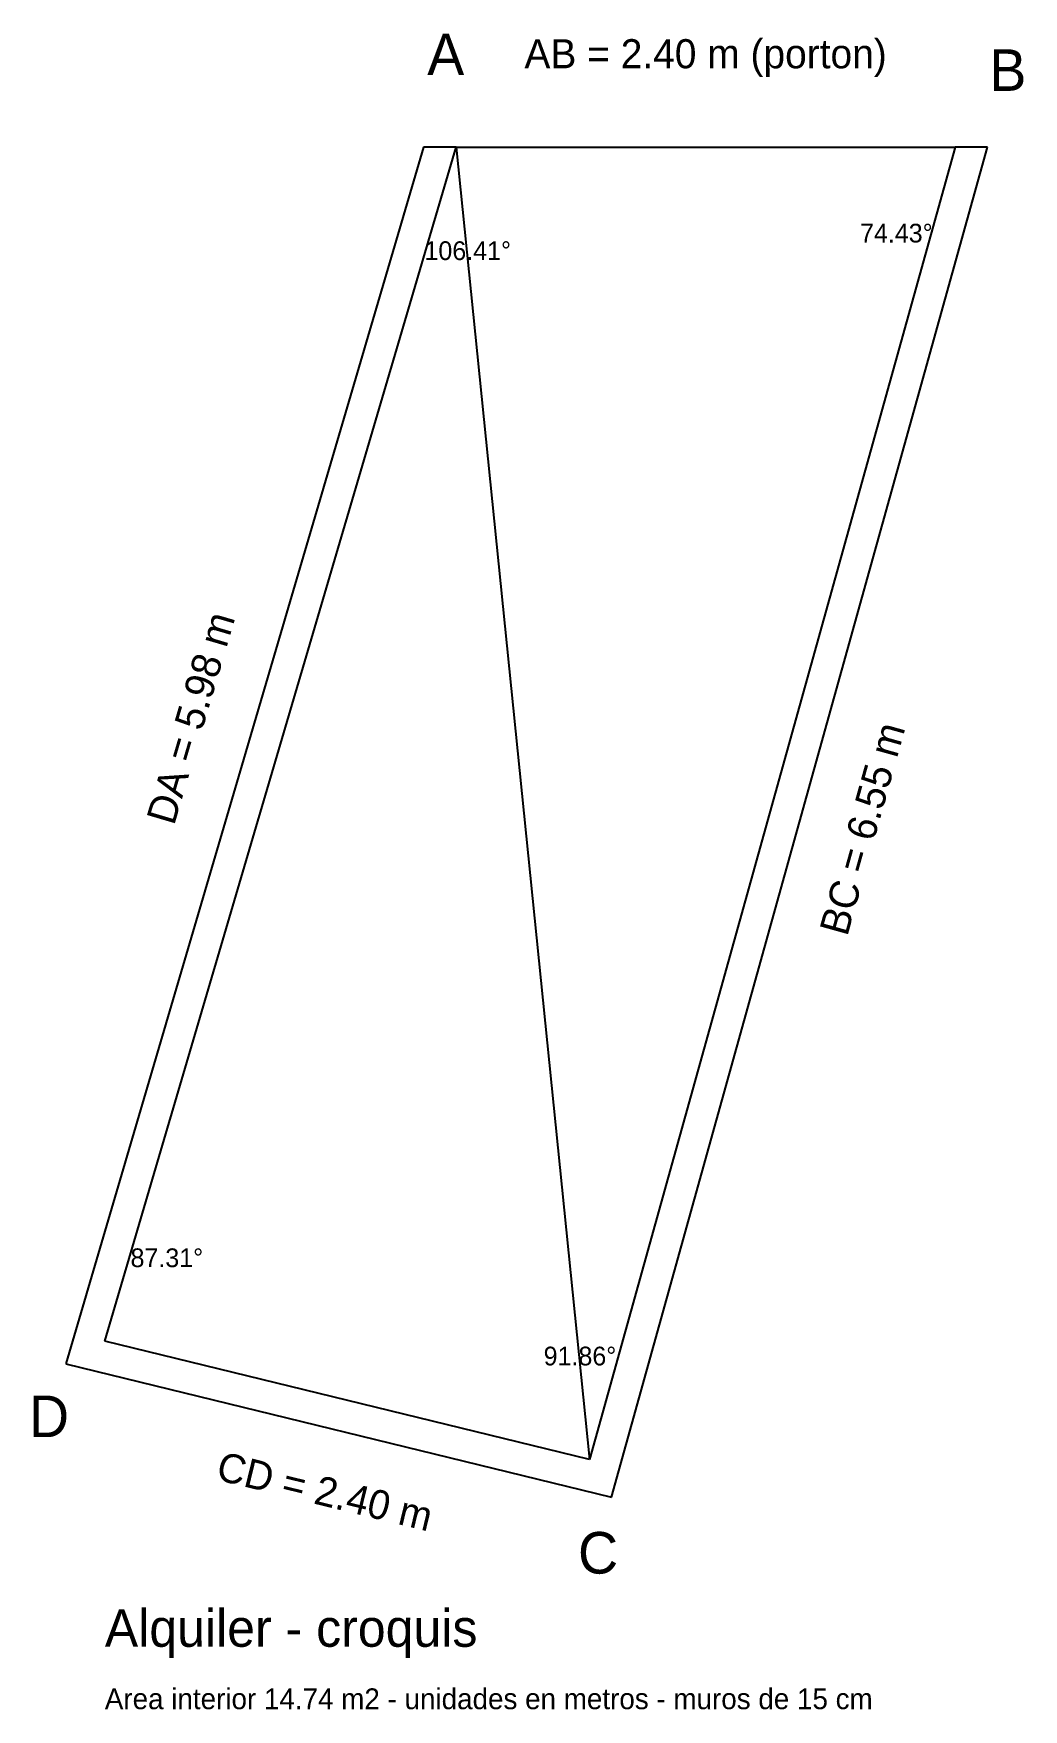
# Model space of a CAD drawing. Extents: x -2.03 to 2.73, y -7.51 to 0.55.
import ezdxf
from ezdxf.enums import TextEntityAlignment as Align

# ---------------------------------------------------------------- set-up
doc = ezdxf.new("R2010")
doc.units = 0
for name, color, linetype in [('COTAS', 5, 'CONTINUOUS'), ('DIAGONAL', 9, 'CONTINUOUS'), ('MUROS', 7, 'CONTINUOUS'), ('PORTON', 1, 'CONTINUOUS'), ('TEXTOS', 7, 'CONTINUOUS')]:
    doc.layers.add(name, color=color, linetype=linetype)

msp = doc.modelspace()

# ---------------------------------------------------------------- linework, layer by layer
at = {"layer": 'DIAGONAL'}
msp.add_line((0, 0), (0.6413, -6.3095), dxfattribs=at)
at = {"layer": 'MUROS'}
for p, q in [((-0.1564, 0), (-1.8785, -5.8488)), ((-1.6902, -5.7403), (0, 0)), ((0, 0), (-0.1564, 0)), ((2.4, 0), (0.6413, -6.3095)), ((0.7468, -6.4896), (2.5557, 0)), ((2.5557, 0), (2.4, 0)), ((0.6413, -6.3095), (-1.6902, -5.7403)), ((-1.8785, -5.8488), (0.7468, -6.4896))]:
    msp.add_line(p, q, dxfattribs=at)
at = {"layer": 'PORTON'}
msp.add_line((0, 0), (2.4, 0), dxfattribs=at)

# ---------------------------------------------------------------- texts
at = {"layer": 'COTAS'}
for s, height, p in [('A', 0.2, (-0.0501, 0.4472)), ('AB = 2.40 m (porton)', 0.14, (1.2, 0.45)), ('B', 0.2, (2.6542, 0.3713)), ('74.43%%d', 0.09, (2.1176, -0.4126)), ('106.41%%d', 0.09, (0.0557, -0.4969)), ('87.31%%d', 0.09, (-1.3919, -5.3391)), ('91.86%%d', 0.09, (0.5955, -5.8116)), ('D', 0.2, (-1.9587, -6.1015)), ('C', 0.2, (0.6826, -6.7576))]:
    msp.add_text(s, height=height, dxfattribs=at).set_placement(p, align=Align.MIDDLE_CENTER)
for s, rotation, p in [('DA = 5.98 m', 73.5934, (-1.2768, -2.7431)), ('BC = 6.55 m', -285.5748, (1.9541, -3.2756)), ('CD = 2.40 m', -13.7181, (-0.6311, -6.4621))]:
    msp.add_text(s, height=0.14, rotation=rotation, dxfattribs=at).set_placement(p, align=Align.MIDDLE_CENTER)
at = {"layer": 'TEXTOS'}
for s, height, p in [('Alquiler - croquis', 0.18, (-1.6902, -7.2095)), ('Area interior 14.74 m2 - unidades en metros - muros de 15 cm', 0.1, (-1.6902, -7.5095))]:
    msp.add_text(s, height=height, dxfattribs=at).set_placement(p)

doc.saveas('drawing.dxf')
